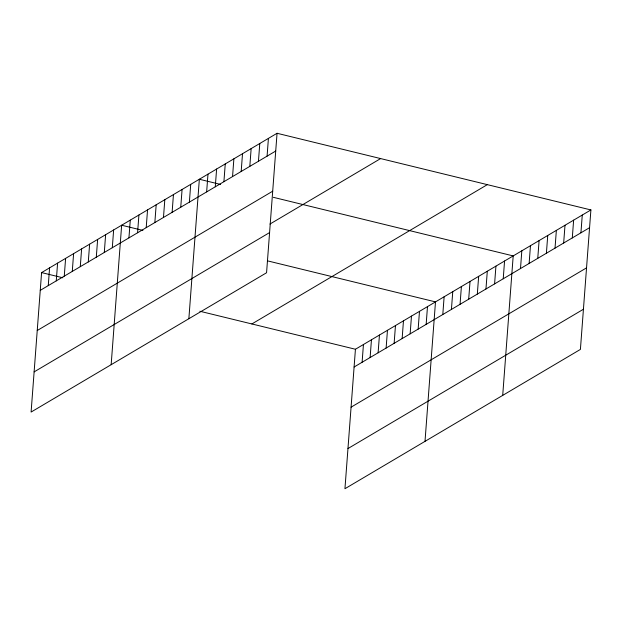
<?xml version="1.0" encoding="UTF-8"?>
<svg xmlns="http://www.w3.org/2000/svg" width="622" height="622" viewBox="0 0 622 622"><rect width="100%" height="100%" fill="white"/><g stroke="black" fill="none" stroke-linecap="round" stroke-linejoin="round"><path stroke-width="0.93" d="M277.054 133.279L41.588 272.591L31.1 412.059L266.566 272.747L277.054 133.279L590.9 209.941L580.412 349.408L344.946 488.721L355.434 349.253L590.9 209.941M48.259 285.615L49.589 267.857M56.26 280.88L57.597 263.122M64.268 276.145L65.605 258.387M72.276 271.41L73.606 253.644M80.277 266.667L81.614 248.909M88.285 261.932L89.622 244.174M96.293 257.197L97.631 239.439M104.294 252.462L105.631 234.704M112.302 247.727L113.639 229.961M111.159 364.694L121.648 225.226L142.912 230.42M128.941 237.876L130.278 220.118M137.579 232.768L138.908 215.01M146.209 227.66L147.546 209.902M154.847 222.552L156.176 204.793M163.477 217.451L164.814 199.685M172.115 212.343L173.445 194.577M180.745 207.235L182.083 189.469M189.376 202.127L190.713 184.361M188.863 318.721L199.351 179.253L220.616 184.446M206.644 191.91L207.981 174.144M215.282 186.802L216.612 169.036M223.912 181.694L225.25 163.928M232.55 176.586L233.88 158.82M241.18 171.478L242.518 153.712M249.819 166.369L251.148 148.604M258.449 161.261L259.786 143.495M267.079 156.153L268.416 138.387M362.105 362.276L363.442 344.518M370.113 357.541L371.451 339.775M378.114 352.806L379.451 335.04M386.122 348.063L387.459 330.305M394.13 343.328L395.468 325.57M402.139 338.593L403.468 320.835M410.139 333.858L411.476 316.093M418.147 329.124L419.485 311.358M426.156 324.381L427.485 306.623M425.005 441.356L435.493 301.888L267.359 260.82M442.794 314.538L444.124 296.78M451.424 309.429L452.762 291.671M460.062 304.321L461.392 286.563M468.693 299.213L470.03 281.455M477.323 294.105L478.66 276.347M485.961 288.997L487.298 271.239M494.591 283.889L495.928 266.13M503.229 278.78L504.566 261.022M502.708 395.382L513.197 255.914L273.33 197.322M520.497 268.564L521.827 250.806M529.128 263.456L530.465 245.698M537.766 258.348L539.095 240.59M546.396 253.24L547.733 235.481M555.026 248.131L556.363 230.373M563.664 243.023L565.001 225.265M572.294 237.915L573.632 220.157M580.932 232.807L582.27 215.049M40.251 290.357L275.717 151.045M37.234 330.515L272.693 191.203M269.956 224.052L380.625 158.579M34.117 371.894L269.583 232.589M251.863 323.953L487.329 184.641M354.097 367.011L589.563 227.699M351.08 407.177L586.546 267.864M347.97 448.555L583.436 309.243M41.588 272.591L62.853 277.785M199.856 311.249L355.434 349.253"/></g></svg>
